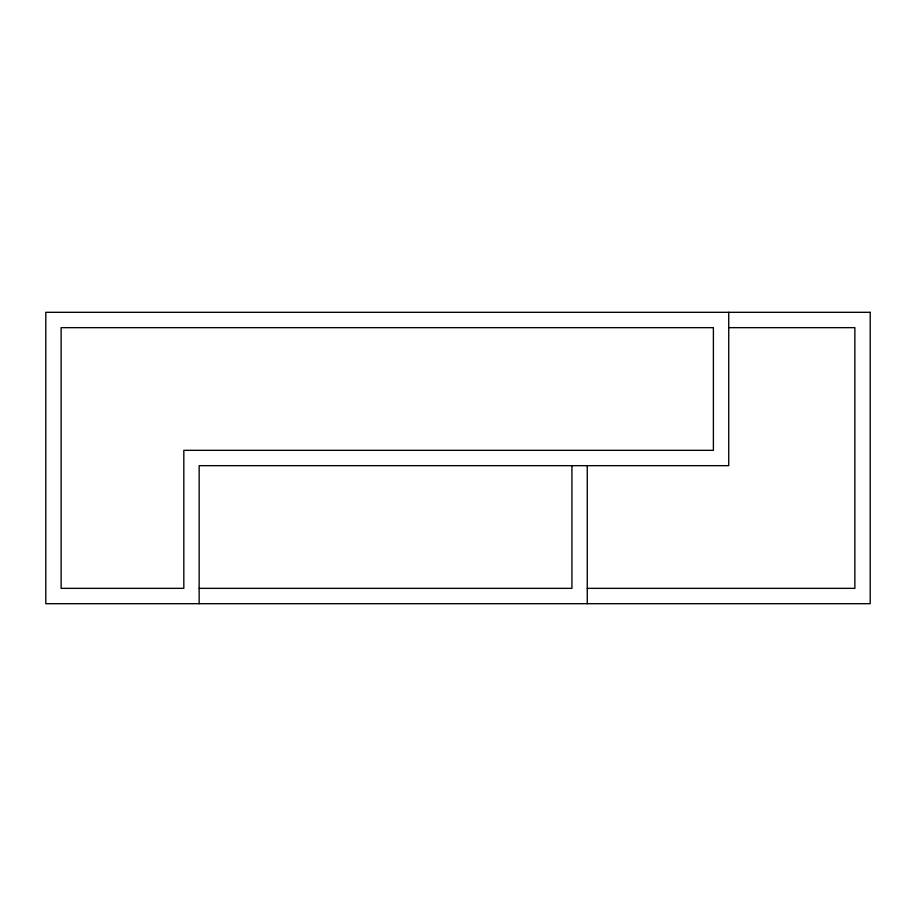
<?xml version="1.0" encoding="UTF-8"?>
<svg xmlns="http://www.w3.org/2000/svg" width="916" height="916" viewBox="0 0 916 916"><rect width="100%" height="100%" fill="white"/><g stroke="black" fill="none" stroke-linecap="round" stroke-linejoin="round"><path stroke-width="1.37" d="M728.735 327.653L854.868 327.653L854.868 588.347L587.259 588.347M199.15 588.347L571.928 588.347L571.928 465.671M728.735 312.31L728.735 465.671L199.15 465.671L199.15 603.69M587.259 465.671L587.259 603.69M870.2 312.31L45.8 312.31L45.8 603.69L870.2 603.69L870.2 312.31M713.392 327.653L61.132 327.653L61.132 588.347L183.818 588.347L183.818 450.329L713.392 450.329L713.392 327.653"/></g></svg>
